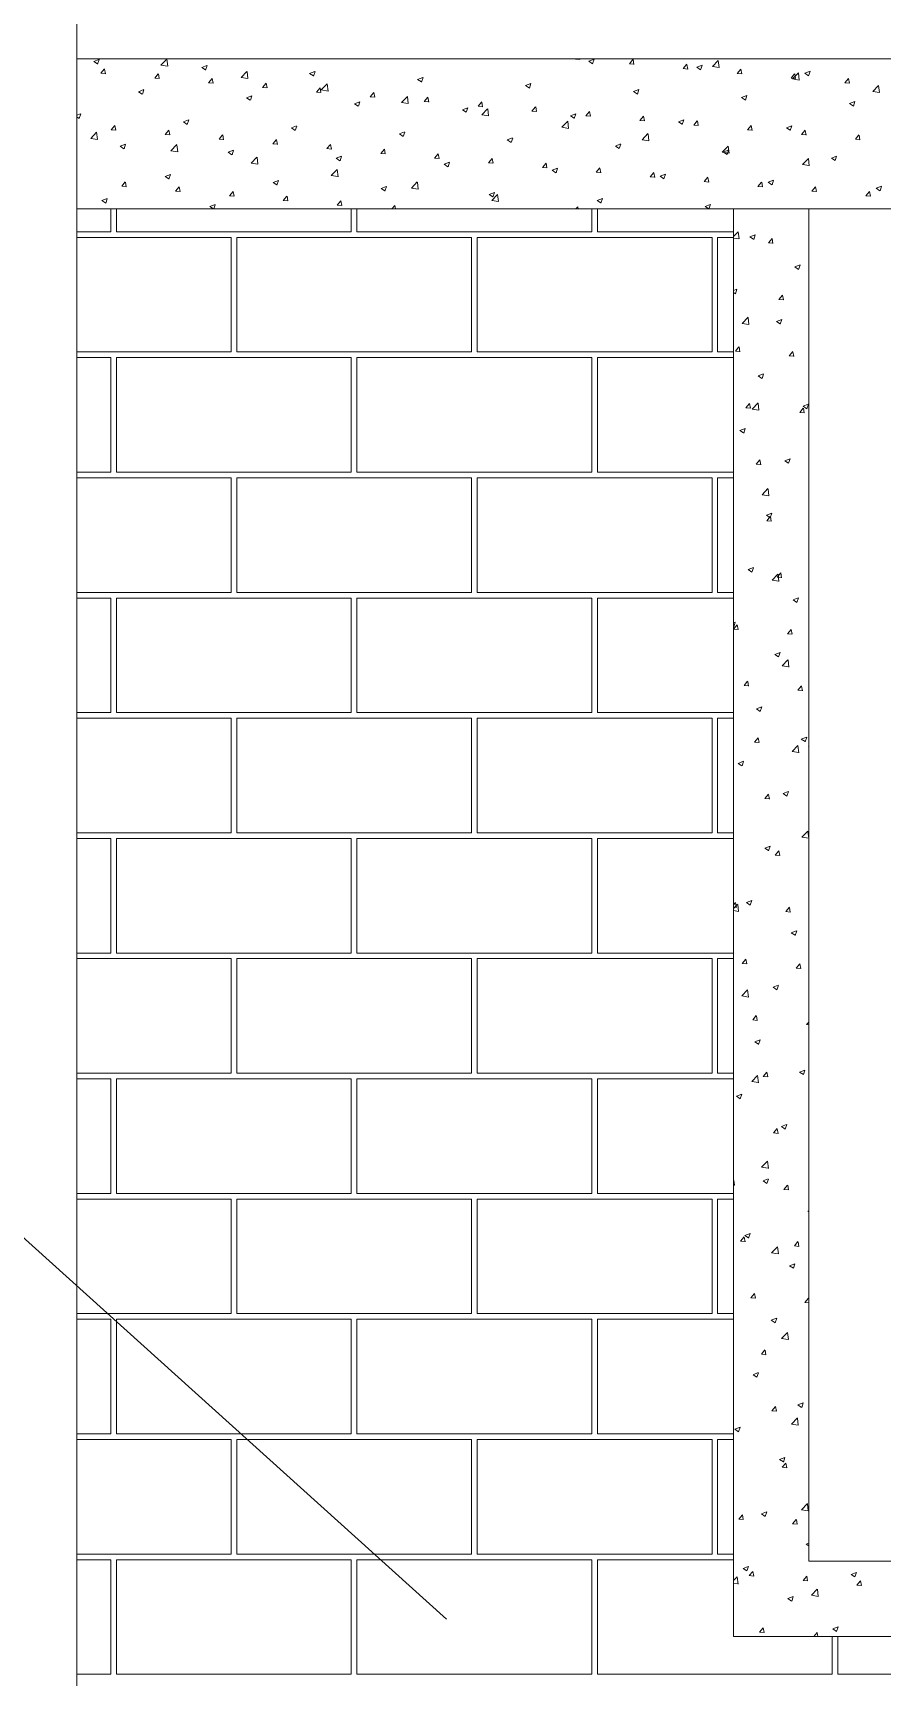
# Model space of a CAD drawing. Header units: metres. Extents: x -5144 to -5005, y 5368 to 5469.
# Drawn here: x -5128.903 to -5127.277, y 5372.796 to 5375.944 of the extents above; entities that cross this region are included whole.
import ezdxf

# ---------------------------------------------------------------- set-up
doc = ezdxf.new("R2010")
doc.units = ezdxf.units.M
doc.header["$MEASUREMENT"] = 0

# ---------------------------------------------------------------- blocks, each defined once
blk = doc.blocks.new('A$C056461E0')
at = {"lineweight": 5}
for p, q in [((12.8344, 0.6964), (12.8344, 6.1052)), ((18.5025, 5.424), (12.8344, 5.424)), ((12.8699, 5.4182), (12.8811, 5.4224)), ((12.878, 5.4126), (12.8812, 5.4223)), ((13.0129, 5.4103), (13.0253, 5.4232)), ((13.0273, 5.4079), (13.0255, 5.4231)), ((13.8942, 5.4229), (13.8952, 5.424)), ((13.8942, 5.4229), (13.9038, 5.4221)), ((13.9039, 5.4219), (13.9035, 5.424)), ((13.9226, 5.4185), (13.9337, 5.4228)), ((13.9307, 5.413), (13.9339, 5.4226)), ((14.0088, 5.4129), (14.0165, 5.422)), ((14.0185, 5.4119), (14.0167, 5.4219)), ((14.1853, 5.4072), (14.1977, 5.4202)), ((14.1997, 5.4049), (14.1979, 5.42)), ((12.8699, 5.4182), (12.8778, 5.4128)), ((12.885, 5.3929), (12.8927, 5.4021)), ((12.885, 5.3929), (12.8946, 5.3921)), ((12.8947, 5.3919), (12.8929, 5.402)), ((12.9996, 5.3829), (13.0073, 5.3921)), ((13.0093, 5.3819), (13.0075, 5.3919)), ((13.0129, 5.4103), (13.0271, 5.4081)), ((13.0995, 5.4054), (13.1107, 5.4096)), ((13.0995, 5.4054), (13.1074, 5.4)), ((13.1076, 5.3998), (13.1109, 5.4095)), ((13.1834, 5.3838), (13.1958, 5.3968)), ((13.1978, 5.3815), (13.196, 5.3966)), ((13.3291, 5.3926), (13.3403, 5.3969)), ((13.3291, 5.3926), (13.337, 5.3872)), ((13.3372, 5.387), (13.3405, 5.3967)), ((13.9226, 5.4185), (13.9305, 5.4131)), ((14.0088, 5.4129), (14.0184, 5.412)), ((14.1234, 5.4028), (14.1311, 5.412)), ((14.1234, 5.4028), (14.133, 5.402)), ((14.1331, 5.4018), (14.1313, 5.4118)), ((14.1522, 5.4057), (14.1634, 5.41)), ((14.1522, 5.4057), (14.1601, 5.4003)), ((14.1603, 5.4002), (14.1635, 5.4098)), ((14.1853, 5.4072), (14.1995, 5.405)), ((14.238, 5.3928), (14.2457, 5.402)), ((14.238, 5.3928), (14.2476, 5.392)), ((14.2477, 5.3918), (14.2459, 5.4018)), ((14.3526, 5.3828), (14.3603, 5.392)), ((14.3558, 5.3808), (14.3682, 5.3938)), ((14.3623, 5.3818), (14.3605, 5.3918)), ((14.3702, 5.3784), (14.3684, 5.3936)), ((14.3818, 5.3929), (14.393, 5.3972)), ((14.3818, 5.3929), (14.3897, 5.3875)), ((14.3899, 5.3874), (14.3931, 5.397)), ((12.9653, 5.3538), (12.9764, 5.3581)), ((12.9653, 5.3538), (12.9732, 5.3485)), ((12.9734, 5.3483), (12.9766, 5.358)), ((12.9996, 5.3829), (13.0092, 5.3821)), ((13.1142, 5.3729), (13.1219, 5.3821)), ((13.1142, 5.3729), (13.1238, 5.3721)), ((13.1239, 5.3719), (13.1221, 5.3819)), ((13.1834, 5.3838), (13.1976, 5.3816)), ((13.2288, 5.3629), (13.2365, 5.372)), ((13.2288, 5.3629), (13.2384, 5.362)), ((13.2385, 5.3619), (13.2367, 5.3719)), ((13.3434, 5.3528), (13.3511, 5.362)), ((13.3434, 5.3528), (13.353, 5.352)), ((13.3531, 5.3518), (13.3513, 5.3619)), ((13.3539, 5.3574), (13.3664, 5.3703)), ((13.3539, 5.3574), (13.3681, 5.3552)), ((13.3683, 5.355), (13.3665, 5.3702)), ((13.458, 5.3428), (13.4657, 5.352)), ((13.4677, 5.3418), (13.4659, 5.3518)), ((13.5587, 5.3798), (13.5699, 5.3841)), ((13.5587, 5.3798), (13.5667, 5.3744)), ((13.5668, 5.3742), (13.5701, 5.3839)), ((13.7883, 5.367), (13.7995, 5.3713)), ((13.7883, 5.367), (13.7963, 5.3616)), ((13.7964, 5.3614), (13.7997, 5.3711)), ((14.0179, 5.3542), (14.0291, 5.3585)), ((14.0179, 5.3542), (14.0259, 5.3488)), ((14.0261, 5.3486), (14.0293, 5.3583)), ((14.3526, 5.3828), (14.3621, 5.3819)), ((14.3558, 5.3808), (14.37, 5.3786)), ((14.4672, 5.3728), (14.4749, 5.3819)), ((14.4672, 5.3728), (14.4767, 5.3719)), ((14.4769, 5.3718), (14.4751, 5.3818)), ((14.5263, 5.3543), (14.5388, 5.3673)), ((14.5263, 5.3543), (14.5405, 5.3521)), ((14.5407, 5.352), (14.5389, 5.3671)), ((13.1949, 5.341), (13.206, 5.3453)), ((13.1949, 5.341), (13.2028, 5.3357)), ((13.203, 5.3355), (13.2062, 5.3452)), ((13.4245, 5.3282), (13.4357, 5.3325)), ((13.4245, 5.3282), (13.4324, 5.3229)), ((13.4326, 5.3227), (13.4358, 5.3324)), ((13.458, 5.3428), (13.4676, 5.342)), ((13.5244, 5.3309), (13.5369, 5.3439)), ((13.5244, 5.3309), (13.5386, 5.3287)), ((13.5388, 5.3286), (13.537, 5.3437)), ((13.5726, 5.3328), (13.5803, 5.342)), ((13.5726, 5.3328), (13.5821, 5.332)), ((13.5823, 5.3318), (13.5805, 5.3418)), ((13.6541, 5.3154), (13.6653, 5.3197)), ((13.6541, 5.3154), (13.662, 5.3101)), ((13.6622, 5.3099), (13.6654, 5.3196)), ((13.6872, 5.3228), (13.6949, 5.3319)), ((13.6872, 5.3228), (13.6967, 5.3219)), ((13.6949, 5.3045), (13.7074, 5.3175)), ((13.6969, 5.3218), (13.6951, 5.3318)), ((13.7093, 5.3021), (13.7076, 5.3173)), ((13.8018, 5.3127), (13.8095, 5.3219)), ((13.8115, 5.3117), (13.8097, 5.3217)), ((14.2475, 5.3414), (14.2587, 5.3457)), ((14.2475, 5.3414), (14.2555, 5.336)), ((14.2557, 5.3358), (14.2589, 5.3455)), ((14.4771, 5.3286), (14.4883, 5.3329)), ((14.4771, 5.3286), (14.4851, 5.3232)), ((14.4853, 5.3231), (14.4885, 5.3327)), ((12.8344, 5.3036), (12.8422, 5.3066)), ((12.8344, 5.3), (12.839, 5.2969)), ((12.8391, 5.2968), (12.8424, 5.3064)), ((12.9072, 5.2728), (12.9149, 5.2819)), ((12.9169, 5.2718), (12.9151, 5.2818)), ((13.0606, 5.2895), (13.0718, 5.2938)), ((13.0606, 5.2895), (13.0686, 5.2841)), ((13.0687, 5.284), (13.072, 5.2936)), ((13.2902, 5.2767), (13.3014, 5.281)), ((13.2984, 5.2712), (13.3016, 5.2808)), ((13.6949, 5.3045), (13.7091, 5.3023)), ((13.8018, 5.3127), (13.8113, 5.3119)), ((13.8654, 5.278), (13.8779, 5.291)), ((13.8798, 5.2757), (13.8781, 5.2908)), ((13.8837, 5.3026), (13.8949, 5.3069)), ((13.8837, 5.3026), (13.8916, 5.2973)), ((13.8918, 5.2971), (13.895, 5.3068)), ((13.9164, 5.3027), (13.9241, 5.3119)), ((13.9164, 5.3027), (13.9259, 5.3019)), ((13.9261, 5.3017), (13.9243, 5.3117)), ((14.031, 5.2927), (14.0387, 5.3019)), ((14.031, 5.2927), (14.0405, 5.2918)), ((14.0407, 5.2917), (14.0389, 5.3017)), ((14.1133, 5.2898), (14.1245, 5.2941)), ((14.1133, 5.2898), (14.1212, 5.2845)), ((14.1214, 5.2843), (14.1247, 5.294)), ((14.1456, 5.2827), (14.1533, 5.2918)), ((14.1456, 5.2827), (14.1551, 5.2818)), ((14.1553, 5.2817), (14.1535, 5.2917)), ((14.2602, 5.2726), (14.2679, 5.2818)), ((14.2699, 5.2716), (14.268, 5.2816)), ((14.3429, 5.2771), (14.3541, 5.2813)), ((14.351, 5.2715), (14.3543, 5.2812)), ((12.8636, 5.2546), (12.876, 5.2676)), ((12.8636, 5.2546), (12.8778, 5.2524)), ((12.8779, 5.2523), (12.8762, 5.2674)), ((12.9072, 5.2728), (12.9167, 5.2719)), ((13.0218, 5.2627), (13.0295, 5.2719)), ((13.0218, 5.2627), (13.0313, 5.2619)), ((13.0315, 5.2617), (13.0297, 5.2718)), ((13.1364, 5.2527), (13.1441, 5.2619)), ((13.1364, 5.2527), (13.1459, 5.2519)), ((13.1461, 5.2517), (13.1443, 5.2617)), ((13.251, 5.2427), (13.2587, 5.2519)), ((13.2607, 5.2417), (13.2589, 5.2517)), ((13.2902, 5.2767), (13.2982, 5.2713)), ((13.5198, 5.2639), (13.531, 5.2682)), ((13.5198, 5.2639), (13.5278, 5.2585)), ((13.528, 5.2584), (13.5312, 5.268)), ((13.7494, 5.2511), (13.7606, 5.2554)), ((13.7494, 5.2511), (13.7574, 5.2458)), ((13.7576, 5.2456), (13.7608, 5.2552)), ((13.8654, 5.278), (13.8797, 5.2758)), ((14.036, 5.2516), (14.0484, 5.2646)), ((14.036, 5.2516), (14.0502, 5.2494)), ((14.0503, 5.2492), (14.0486, 5.2644)), ((14.2602, 5.2726), (14.2697, 5.2718)), ((14.3429, 5.2771), (14.3508, 5.2717)), ((14.3748, 5.2626), (14.3825, 5.2718)), ((14.3748, 5.2626), (14.3843, 5.2618)), ((14.3845, 5.2616), (14.3826, 5.2716)), ((14.4894, 5.2526), (14.4971, 5.2618)), ((14.4894, 5.2526), (14.4989, 5.2517)), ((14.4991, 5.2516), (14.4972, 5.2616)), ((12.9264, 5.238), (12.9376, 5.2423)), ((12.9264, 5.238), (12.9343, 5.2326)), ((12.9345, 5.2324), (12.9377, 5.2421)), ((13.0341, 5.2282), (13.0465, 5.2412)), ((13.0341, 5.2282), (13.0483, 5.226)), ((13.0485, 5.2258), (13.0467, 5.241)), ((13.156, 5.2252), (13.1672, 5.2295)), ((13.156, 5.2252), (13.1639, 5.2198)), ((13.1641, 5.2196), (13.1674, 5.2293)), ((13.2046, 5.2017), (13.217, 5.2147)), ((13.219, 5.1994), (13.2172, 5.2145)), ((13.251, 5.2427), (13.2605, 5.2419)), ((13.3656, 5.2327), (13.3733, 5.2418)), ((13.3656, 5.2327), (13.3751, 5.2318)), ((13.3753, 5.2317), (13.3735, 5.2417)), ((13.3856, 5.2124), (13.3968, 5.2167)), ((13.3856, 5.2124), (13.3935, 5.207)), ((13.3937, 5.2068), (13.397, 5.2165)), ((13.4802, 5.2226), (13.4879, 5.2318)), ((13.4802, 5.2226), (13.4897, 5.2218)), ((13.4899, 5.2216), (13.488, 5.2316)), ((13.5948, 5.2126), (13.6025, 5.2218)), ((13.5948, 5.2126), (13.6043, 5.2118)), ((13.6045, 5.2116), (13.6026, 5.2216)), ((13.7094, 5.2026), (13.7171, 5.2118)), ((13.7191, 5.2016), (13.7172, 5.2116)), ((13.9791, 5.2383), (13.9902, 5.2426)), ((13.9791, 5.2383), (13.987, 5.233)), ((13.9872, 5.2328), (13.9904, 5.2424)), ((14.2065, 5.2252), (14.2189, 5.2381)), ((14.2065, 5.2252), (14.2207, 5.223)), ((14.2087, 5.2255), (14.2198, 5.2298)), ((14.2087, 5.2255), (14.2166, 5.2202)), ((14.2168, 5.22), (14.22, 5.2296)), ((14.2209, 5.2228), (14.2191, 5.238)), ((14.377, 5.1987), (14.3894, 5.2117)), ((14.3914, 5.1963), (14.3896, 5.2115)), ((14.4383, 5.2127), (14.4495, 5.217)), ((14.4383, 5.2127), (14.4462, 5.2074)), ((14.4464, 5.2072), (14.4496, 5.2169)), ((13.0217, 5.1736), (13.0329, 5.1779)), ((13.0299, 5.1681), (13.0331, 5.1778)), ((13.2046, 5.2017), (13.2188, 5.1995)), ((13.3751, 5.1753), (13.3875, 5.1883)), ((13.3751, 5.1753), (13.3893, 5.1731)), ((13.3895, 5.1729), (13.3877, 5.1881)), ((13.6152, 5.1996), (13.6264, 5.2039)), ((13.6152, 5.1996), (13.6232, 5.1942)), ((13.6233, 5.1941), (13.6266, 5.2037)), ((13.7094, 5.2026), (13.7189, 5.2018)), ((13.824, 5.1926), (13.8317, 5.2017)), ((13.824, 5.1926), (13.8335, 5.1917)), ((13.8337, 5.1916), (13.8318, 5.2016)), ((13.8448, 5.1868), (13.856, 5.1911)), ((13.8448, 5.1868), (13.8528, 5.1814)), ((13.8529, 5.1813), (13.8562, 5.1909)), ((13.9386, 5.1825), (13.9463, 5.1917)), ((13.9386, 5.1825), (13.9481, 5.1817)), ((13.9483, 5.1815), (13.9464, 5.1915)), ((14.0531, 5.1725), (14.0608, 5.1817)), ((14.0629, 5.1715), (14.061, 5.1815)), ((14.0744, 5.174), (14.0856, 5.1783)), ((14.0825, 5.1685), (14.0858, 5.1781)), ((14.377, 5.1987), (14.3912, 5.1965)), ((12.9294, 5.1526), (12.9371, 5.1618)), ((12.9294, 5.1526), (12.9389, 5.1518)), ((12.9391, 5.1516), (12.9372, 5.1616)), ((13.0217, 5.1736), (13.0297, 5.1683)), ((13.044, 5.1426), (13.0517, 5.1517)), ((13.044, 5.1426), (13.0535, 5.1417)), ((13.0537, 5.1416), (13.0518, 5.1516)), ((13.1586, 5.1325), (13.1663, 5.1417)), ((13.1683, 5.1315), (13.1664, 5.1415)), ((13.2514, 5.1608), (13.2625, 5.1651)), ((13.2514, 5.1608), (13.2593, 5.1555)), ((13.2595, 5.1553), (13.2627, 5.165)), ((13.481, 5.1481), (13.4921, 5.1523)), ((13.481, 5.1481), (13.4889, 5.1427)), ((13.4891, 5.1425), (13.4923, 5.1522)), ((13.5456, 5.1489), (13.558, 5.1618)), ((13.5456, 5.1489), (13.5598, 5.1467)), ((13.56, 5.1465), (13.5582, 5.1617)), ((14.0531, 5.1725), (14.0627, 5.1717)), ((14.0744, 5.174), (14.0824, 5.1686)), ((14.1677, 5.1625), (14.1754, 5.1717)), ((14.1677, 5.1625), (14.1773, 5.1616)), ((14.1775, 5.1615), (14.1756, 5.1715)), ((14.2823, 5.1525), (14.29, 5.1616)), ((14.2823, 5.1525), (14.2919, 5.1516)), ((14.2921, 5.1515), (14.2902, 5.1615)), ((14.304, 5.1612), (14.3152, 5.1655)), ((14.304, 5.1612), (14.312, 5.1558)), ((14.3122, 5.1557), (14.3154, 5.1653)), ((14.3969, 5.1424), (14.4046, 5.1516)), ((14.3969, 5.1424), (14.4065, 5.1416)), ((14.4067, 5.1414), (14.4048, 5.1514)), ((14.5115, 5.1324), (14.5192, 5.1416)), ((14.5213, 5.1314), (14.5194, 5.1414)), ((14.5336, 5.1484), (14.5448, 5.1527)), ((14.5336, 5.1484), (14.5416, 5.143)), ((14.5418, 5.1429), (14.545, 5.1525)), ((12.8875, 5.1221), (12.8987, 5.1264)), ((12.8875, 5.1221), (12.8955, 5.1168)), ((12.8956, 5.1166), (12.8989, 5.1262)), ((13.1171, 5.1093), (13.1283, 5.1136)), ((13.1171, 5.1093), (13.1243, 5.1045)), ((13.1255, 5.1045), (13.1285, 5.1134)), ((13.1586, 5.1325), (13.1681, 5.1317)), ((13.2731, 5.1225), (13.2808, 5.1317)), ((13.2731, 5.1225), (13.2827, 5.1217)), ((13.2829, 5.1215), (13.281, 5.1315)), ((13.3877, 5.1125), (13.3954, 5.1217)), ((13.3877, 5.1125), (13.3973, 5.1117)), ((13.3975, 5.1115), (13.3956, 5.1215)), ((13.504, 5.1045), (13.51, 5.1116)), ((13.5115, 5.1045), (13.5102, 5.1115)), ((13.7106, 5.1353), (13.7218, 5.1396)), ((13.7106, 5.1353), (13.7185, 5.1299)), ((13.7161, 5.1224), (13.7286, 5.1354)), ((13.7161, 5.1224), (13.7303, 5.1202)), ((13.7187, 5.1297), (13.7219, 5.1394)), ((13.7305, 5.12), (13.7287, 5.1352)), ((13.8948, 5.1045), (13.8991, 5.1089)), ((13.8997, 5.1045), (13.8992, 5.1088)), ((13.9402, 5.1225), (13.9514, 5.1268)), ((13.9402, 5.1225), (13.9481, 5.1171)), ((13.9483, 5.1169), (13.9515, 5.1266)), ((14.1698, 5.1097), (14.181, 5.114)), ((14.1698, 5.1097), (14.1775, 5.1045)), ((14.178, 5.1045), (14.1811, 5.1138)), ((14.5115, 5.1324), (14.5211, 5.1316)), ((18.5025, 5.1045), (12.8344, 5.1045)), ((14.2305, 2.0689), (14.2305, 5.1045)), ((14.3903, 2.2287), (14.3903, 5.1045)), ((14.3903, 5.1045), (16.9466, 5.1045)), ((14.2305, 5.0461), (14.2401, 5.056)), ((14.2305, 5.0426), (14.2419, 5.0409)), ((14.242, 5.0407), (14.2403, 5.0559)), ((14.2652, 5.0453), (14.2763, 5.0496)), ((14.2652, 5.0453), (14.2731, 5.04)), ((14.2733, 5.0398), (14.2765, 5.0495)), ((14.3045, 5.0323), (14.3122, 5.0415)), ((14.3142, 5.0313), (14.3124, 5.0413)), ((14.3045, 5.0323), (14.3141, 5.0314)), ((14.3605, 4.981), (14.3717, 4.9853)), ((14.3605, 4.981), (14.3685, 4.9757)), ((14.3686, 4.9755), (14.3719, 4.9851)), ((14.2305, 4.9311), (14.2375, 4.9338)), ((14.2344, 4.924), (14.2376, 4.9336)), ((14.2305, 4.9266), (14.2342, 4.9241)), ((14.3267, 4.9121), (14.3344, 4.9213)), ((14.3267, 4.9121), (14.3362, 4.9113)), ((14.3364, 4.9111), (14.3346, 4.9211)), ((14.2488, 4.861), (14.2613, 4.874)), ((14.2488, 4.861), (14.263, 4.8588)), ((14.2632, 4.8586), (14.2615, 4.8738)), ((14.3216, 4.8652), (14.3328, 4.8695)), ((14.3216, 4.8652), (14.3296, 4.8598)), ((14.3298, 4.8596), (14.333, 4.8693)), ((14.2342, 4.802), (14.2419, 4.8111)), ((14.2342, 4.802), (14.2438, 4.8011)), ((14.244, 4.8009), (14.2421, 4.811)), ((14.3488, 4.7919), (14.3565, 4.8011)), ((14.3488, 4.7919), (14.3584, 4.7911)), ((14.3586, 4.7909), (14.3567, 4.8009)), ((14.2828, 4.7493), (14.294, 4.7536)), ((14.2828, 4.7493), (14.2907, 4.7439)), ((14.2909, 4.7438), (14.2941, 4.7534)), ((14.2564, 4.6818), (14.2641, 4.691)), ((14.2661, 4.6808), (14.2643, 4.6908)), ((14.27, 4.6789), (14.2825, 4.6919)), ((14.2844, 4.6765), (14.2826, 4.6917)), ((14.3781, 4.685), (14.3893, 4.6893)), ((14.3863, 4.6794), (14.3895, 4.6891)), ((14.2564, 4.6818), (14.266, 4.6809)), ((14.27, 4.6789), (14.2842, 4.6767)), ((14.371, 4.6718), (14.3787, 4.6809)), ((14.371, 4.6718), (14.3806, 4.6709)), ((14.3781, 4.685), (14.3861, 4.6796)), ((14.3807, 4.6707), (14.3789, 4.6808)), ((14.3393, 4.5691), (14.3505, 4.5734)), ((14.3393, 4.5691), (14.3472, 4.5638)), ((14.3474, 4.5636), (14.3506, 4.5732)), ((14.3124, 4.3148), (14.3248, 4.3277)), ((14.3124, 4.3148), (14.3266, 4.3126)), ((14.3229, 4.3212), (14.3306, 4.3304)), ((14.3229, 4.3212), (14.3325, 4.3204)), ((14.3268, 4.3124), (14.325, 4.3276)), ((14.3326, 4.3202), (14.3308, 4.3303)), ((14.3569, 4.2731), (14.3681, 4.2774)), ((14.3569, 4.2731), (14.3648, 4.2677)), ((14.365, 4.2676), (14.3682, 4.2772)), ((14.3451, 4.2011), (14.3528, 4.2102)), ((14.3451, 4.2011), (14.3546, 4.2002)), ((14.3548, 4.2001), (14.353, 4.2101)), ((14.318, 4.1572), (14.3292, 4.1615)), ((14.3261, 4.1517), (14.3294, 4.1614)), ((14.318, 4.1572), (14.326, 4.1519)), ((14.3336, 4.1327), (14.346, 4.1457)), ((14.3336, 4.1327), (14.3478, 4.1305)), ((14.3479, 4.1303), (14.3462, 4.1455)), ((14.3673, 4.0809), (14.375, 4.0901)), ((14.3673, 4.0809), (14.3768, 4.0801)), ((14.377, 4.0799), (14.3751, 4.0899)), ((14.1966, 4.0215), (14.2305, 4.0215)), ((14.2791, 4.0414), (14.2903, 4.0457)), ((14.2791, 4.0414), (14.2871, 4.036)), ((14.2873, 4.0358), (14.2905, 4.0455)), ((14.2748, 3.9707), (14.2825, 3.9799)), ((14.2748, 3.9707), (14.2844, 3.9699)), ((14.2846, 3.9697), (14.2827, 3.9798)), ((14.3547, 3.9506), (14.3672, 3.9636)), ((14.3691, 3.9482), (14.3674, 3.9634)), ((14.3745, 3.977), (14.3857, 3.9813)), ((14.3745, 3.977), (14.3824, 3.9717)), ((14.3826, 3.9715), (14.3859, 3.9812)), ((14.3894, 3.9607), (14.3903, 3.9617)), ((14.3894, 3.9607), (14.3903, 3.9606)), ((14.2403, 3.9255), (14.2514, 3.9298)), ((14.2403, 3.9255), (14.2482, 3.9202)), ((14.2484, 3.92), (14.2516, 3.9296)), ((14.3547, 3.9506), (14.3689, 3.9484)), ((14.297, 3.8506), (14.3047, 3.8597)), ((14.297, 3.8506), (14.3065, 3.8497)), ((14.3067, 3.8496), (14.3049, 3.8596)), ((14.3356, 3.8612), (14.3468, 3.8655)), ((14.3356, 3.8612), (14.3436, 3.8558)), ((14.3438, 3.8557), (14.347, 3.8653)), ((14.3759, 3.7685), (14.3884, 3.7815)), ((14.3903, 3.7665), (14.3885, 3.7813)), ((14.2968, 3.7453), (14.3079, 3.7496)), ((14.2968, 3.7453), (14.3047, 3.74)), ((14.3049, 3.7398), (14.3081, 3.7495)), ((14.3759, 3.7685), (14.3901, 3.7663)), ((14.3192, 3.7304), (14.3269, 3.7396)), ((14.3192, 3.7304), (14.3287, 3.7296)), ((14.3289, 3.7294), (14.327, 3.7394)), ((14.2305, 3.6247), (14.2344, 3.6294)), ((14.2305, 3.617), (14.239, 3.6259)), ((14.2305, 3.6199), (14.2363, 3.6194)), ((14.2305, 3.6123), (14.2408, 3.6107)), ((14.2365, 3.6192), (14.2346, 3.6292)), ((14.241, 3.6105), (14.2392, 3.6257)), ((14.2579, 3.6295), (14.2691, 3.6338)), ((14.2579, 3.6295), (14.2658, 3.6241)), ((14.266, 3.6239), (14.2692, 3.6336)), ((14.3413, 3.6102), (14.349, 3.6194)), ((14.3413, 3.6102), (14.3509, 3.6094)), ((14.3511, 3.6092), (14.3492, 3.6192)), ((14.3532, 3.5651), (14.3644, 3.5694)), ((14.3614, 3.5596), (14.3646, 3.5693)), ((14.3532, 3.5651), (14.3612, 3.5598)), ((14.2489, 3.5001), (14.2566, 3.5092)), ((14.2489, 3.5001), (14.2585, 3.4992)), ((14.2586, 3.4991), (14.2568, 3.5091)), ((14.3635, 3.49), (14.3712, 3.4992)), ((14.3732, 3.489), (14.3714, 3.499)), ((14.3635, 3.49), (14.3731, 3.4892)), ((14.2478, 3.4308), (14.2602, 3.4438)), ((14.2478, 3.4308), (14.262, 3.4286)), ((14.2622, 3.4284), (14.2604, 3.4436)), ((14.3144, 3.4493), (14.3256, 3.4536)), ((14.3144, 3.4493), (14.3223, 3.4439)), ((14.3225, 3.4438), (14.3257, 3.4534)), ((14.2711, 3.3799), (14.2788, 3.3891)), ((14.2711, 3.3799), (14.2806, 3.379)), ((14.2808, 3.3789), (14.279, 3.3889)), ((14.3857, 3.3699), (14.3903, 3.3753)), ((14.3857, 3.3699), (14.3903, 3.3695)), ((14.2755, 3.3334), (14.2867, 3.3377)), ((14.2755, 3.3334), (14.2834, 3.3281)), ((14.2836, 3.3279), (14.2869, 3.3376)), ((14.269, 3.2487), (14.2814, 3.2617)), ((14.2833, 3.2464), (14.2816, 3.2615)), ((14.2932, 3.2597), (14.3009, 3.2689)), ((14.2932, 3.2597), (14.3028, 3.2589)), ((14.303, 3.2587), (14.3011, 3.2687)), ((14.3709, 3.2691), (14.3821, 3.2734)), ((14.3709, 3.2691), (14.3788, 3.2637)), ((14.379, 3.2636), (14.3822, 3.2732)), ((14.2366, 3.2176), (14.2478, 3.2219)), ((14.2366, 3.2176), (14.2446, 3.2122)), ((14.2447, 3.2121), (14.248, 3.2217)), ((14.269, 3.2487), (14.2832, 3.2465)), ((14.3154, 3.1395), (14.3231, 3.1487)), ((14.3251, 3.1385), (14.3233, 3.1485)), ((14.332, 3.1533), (14.3432, 3.1575)), ((14.332, 3.1533), (14.3399, 3.1479)), ((14.3401, 3.1477), (14.3434, 3.1574)), ((14.3154, 3.1395), (14.325, 3.1387)), ((14.2901, 3.0667), (14.3026, 3.0796)), ((14.3045, 3.0643), (14.3028, 3.0795)), ((14.2901, 3.0667), (14.3043, 3.0645)), ((14.2305, 3.0383), (14.2307, 3.0386)), ((14.2305, 3.0287), (14.2325, 3.0285)), ((14.2327, 3.0284), (14.2309, 3.0384)), ((14.2931, 3.0374), (14.3043, 3.0417)), ((14.2931, 3.0374), (14.3011, 3.032)), ((14.3012, 3.0319), (14.3045, 3.0415)), ((14.3376, 3.0194), (14.3453, 3.0285)), ((14.3376, 3.0194), (14.3471, 3.0185)), ((14.3473, 3.0183), (14.3455, 3.0284)), ((14.3885, 2.9731), (14.3903, 2.9738)), ((14.3885, 2.9731), (14.3903, 2.9719)), ((14.2451, 2.9092), (14.2529, 2.9184)), ((14.2451, 2.9092), (14.2547, 2.9084)), ((14.2549, 2.9082), (14.253, 2.9182)), ((14.2542, 2.9215), (14.2654, 2.9258)), ((14.2542, 2.9215), (14.2622, 2.9162)), ((14.2624, 2.916), (14.2656, 2.9257)), ((14.3597, 2.8992), (14.3674, 2.9084)), ((14.3695, 2.8982), (14.3676, 2.9082)), ((14.3113, 2.8846), (14.3238, 2.8976)), ((14.3113, 2.8846), (14.3255, 2.8824)), ((14.3257, 2.8822), (14.3239, 2.8974)), ((14.3597, 2.8992), (14.3693, 2.8983)), ((14.3496, 2.8572), (14.3608, 2.8615)), ((14.3496, 2.8572), (14.3576, 2.8519)), ((14.3577, 2.8517), (14.361, 2.8613)), ((14.2673, 2.789), (14.275, 2.7982)), ((14.277, 2.788), (14.2752, 2.798)), ((14.2673, 2.789), (14.2769, 2.7882)), ((14.3819, 2.779), (14.3896, 2.7882)), ((14.3819, 2.779), (14.3903, 2.7783)), ((14.3903, 2.7854), (14.3898, 2.788)), ((14.3107, 2.7414), (14.3219, 2.7457)), ((14.3107, 2.7414), (14.3187, 2.736)), ((14.3189, 2.7358), (14.3221, 2.7455)), ((14.3325, 2.7025), (14.3449, 2.7155)), ((14.3325, 2.7025), (14.3467, 2.7003)), ((14.3469, 2.7001), (14.3451, 2.7153)), ((14.2895, 2.6689), (14.2972, 2.678)), ((14.2895, 2.6689), (14.299, 2.668)), ((14.2992, 2.6678), (14.2974, 2.6779)), ((14.2719, 2.6255), (14.283, 2.6298)), ((14.2719, 2.6255), (14.2798, 2.6201)), ((14.28, 2.62), (14.2832, 2.6296)), ((14.3117, 2.5487), (14.3194, 2.5579)), ((14.3214, 2.5477), (14.3195, 2.5577)), ((14.3672, 2.5612), (14.3784, 2.5655)), ((14.3672, 2.5612), (14.3752, 2.5558)), ((14.3754, 2.5556), (14.3786, 2.5653)), ((14.3117, 2.5487), (14.3212, 2.5478)), ((14.3537, 2.5204), (14.3661, 2.5334)), ((14.3537, 2.5204), (14.3679, 2.5182)), ((14.3681, 2.5181), (14.3663, 2.5332)), ((14.233, 2.5096), (14.2442, 2.5139)), ((14.233, 2.5096), (14.2409, 2.5043)), ((14.2411, 2.5041), (14.2443, 2.5138)), ((14.3284, 2.4453), (14.3395, 2.4496)), ((14.3365, 2.4398), (14.3397, 2.4494)), ((14.3284, 2.4453), (14.3363, 2.44)), ((14.3338, 2.4285), (14.3415, 2.4377)), ((14.3338, 2.4285), (14.3434, 2.4277)), ((14.3435, 2.4275), (14.3417, 2.4375)), ((14.3749, 2.3383), (14.3873, 2.3513)), ((14.3893, 2.336), (14.3875, 2.3512)), ((14.2414, 2.3183), (14.2491, 2.3275)), ((14.2414, 2.3183), (14.2509, 2.3175)), ((14.2511, 2.3173), (14.2493, 2.3274)), ((14.2895, 2.3295), (14.3007, 2.3338)), ((14.2895, 2.3295), (14.2974, 2.3241)), ((14.2976, 2.3239), (14.3008, 2.3336)), ((14.356, 2.3083), (14.3637, 2.3175)), ((14.356, 2.3083), (14.3655, 2.3075)), ((14.3657, 2.3073), (14.3639, 2.3173)), ((14.3749, 2.3383), (14.3891, 2.3361)), ((14.3848, 2.2651), (14.3903, 2.2672)), ((14.3848, 2.2651), (14.3903, 2.2615)), ((14.2506, 2.2136), (14.2618, 2.2179)), ((14.2506, 2.2136), (14.2586, 2.2082)), ((14.2587, 2.2081), (14.262, 2.2177)), ((14.2636, 2.1982), (14.2713, 2.2073)), ((14.2733, 2.1972), (14.2714, 2.2072)), ((16.9466, 2.2287), (14.3903, 2.2287)), ((14.4802, 2.2008), (14.4914, 2.2051)), ((14.4883, 2.1953), (14.4916, 2.2049)), ((14.2305, 2.1879), (14.238, 2.1957)), ((14.2305, 2.1819), (14.2397, 2.1805)), ((14.2399, 2.1803), (14.2382, 2.1955)), ((14.2636, 2.1982), (14.2731, 2.1973)), ((14.3782, 2.1881), (14.3859, 2.1973)), ((14.3782, 2.1881), (14.3877, 2.1873)), ((14.3879, 2.1871), (14.386, 2.1972)), ((14.396, 2.1563), (14.4085, 2.1692)), ((14.4104, 2.1539), (14.4087, 2.1691)), ((14.4802, 2.2008), (14.4882, 2.1955)), ((14.4928, 2.1781), (14.5005, 2.1873)), ((14.4928, 2.1781), (14.5023, 2.1773)), ((14.5025, 2.1771), (14.5006, 2.1871)), ((14.346, 2.1493), (14.3572, 2.1536)), ((14.346, 2.1493), (14.3539, 2.1439)), ((14.3541, 2.1438), (14.3573, 2.1534)), ((14.396, 2.1563), (14.4103, 2.1541)), ((17.1063, 2.0689), (14.2305, 2.0689)), ((14.2857, 2.078), (14.2934, 2.0872)), ((14.2857, 2.078), (14.2953, 2.0772)), ((14.2955, 2.077), (14.2936, 2.087)), ((14.4011, 2.0689), (14.408, 2.0771)), ((14.4097, 2.0689), (14.4082, 2.077)), ((14.4413, 2.085), (14.4525, 2.0893)), ((14.4413, 2.085), (14.4493, 2.0796)), ((14.4495, 2.0794), (14.4527, 2.0891))]:
    blk.add_line(p, q, dxfattribs=at)
at = {"lineweight": 20}
for p, q in [((12.9064, 5.056), (12.9064, 5.1045)), ((12.9184, 5.056), (12.9184, 5.1045)), ((13.4177, 5.056), (13.4177, 5.1045)), ((13.4297, 5.056), (13.4297, 5.1045)), ((13.929, 5.056), (13.929, 5.1045)), ((13.9409, 5.056), (13.9409, 5.1045)), ((12.8344, 5.056), (12.9064, 5.056)), ((12.8344, 5.044), (13.1621, 5.044)), ((12.9184, 5.056), (13.4177, 5.056)), ((13.1621, 4.8004), (13.1621, 5.044)), ((13.174, 4.8004), (13.174, 5.044)), ((13.174, 5.044), (13.6733, 5.044)), ((13.4297, 5.056), (13.929, 5.056)), ((13.6733, 4.8004), (13.6733, 5.044)), ((13.6853, 4.8004), (13.6853, 5.044)), ((13.6853, 5.044), (14.1846, 5.044)), ((13.9409, 5.056), (14.2305, 5.056)), ((14.1846, 4.8004), (14.1846, 5.044)), ((14.1966, 4.8004), (14.1966, 5.044)), ((14.1966, 5.044), (14.2305, 5.044)), ((12.8344, 4.8004), (13.1621, 4.8004)), ((13.174, 4.8004), (13.6733, 4.8004)), ((13.6853, 4.8004), (14.1846, 4.8004)), ((14.1966, 4.8004), (14.2305, 4.8004)), ((12.8344, 4.7884), (12.9064, 4.7884)), ((12.9064, 4.5447), (12.9064, 4.7884)), ((12.9184, 4.5447), (12.9184, 4.7884)), ((12.9184, 4.7884), (13.4177, 4.7884)), ((13.4177, 4.5447), (13.4177, 4.7884)), ((13.4297, 4.5447), (13.4297, 4.7884)), ((13.4297, 4.7884), (13.929, 4.7884)), ((13.929, 4.5447), (13.929, 4.7884)), ((13.9409, 4.5447), (13.9409, 4.7884)), ((13.9409, 4.7884), (14.2305, 4.7884)), ((14.2439, 4.6334), (14.2551, 4.6377)), ((14.2439, 4.6334), (14.2518, 4.6281)), ((14.252, 4.6279), (14.2553, 4.6376)), ((14.2786, 4.5616), (14.2863, 4.5708)), ((14.2786, 4.5616), (14.2881, 4.5608)), ((14.2883, 4.5606), (14.2865, 4.5706)), ((12.8344, 4.5447), (12.9064, 4.5447)), ((12.8344, 4.5327), (13.1621, 4.5327)), ((12.9184, 4.5447), (13.4177, 4.5447)), ((13.1621, 4.2891), (13.1621, 4.5327)), ((13.174, 4.2891), (13.174, 4.5327)), ((13.174, 4.5327), (13.6733, 4.5327)), ((13.4297, 4.5447), (13.929, 4.5447)), ((13.6733, 4.2891), (13.6733, 4.5327)), ((13.6853, 4.2891), (13.6853, 4.5327)), ((13.6853, 4.5327), (14.1846, 4.5327)), ((13.9409, 4.5447), (14.2305, 4.5447)), ((14.1846, 4.2891), (14.1846, 4.5327)), ((14.1966, 4.2891), (14.1966, 4.5327)), ((14.1966, 4.5327), (14.2305, 4.5327)), ((14.2912, 4.4968), (14.3036, 4.5098)), ((14.2912, 4.4968), (14.3054, 4.4946)), ((14.3056, 4.4945), (14.3038, 4.5096)), ((14.3004, 4.4533), (14.3116, 4.4576)), ((14.3004, 4.4533), (14.3083, 4.4479)), ((14.3008, 4.4414), (14.3085, 4.4506)), ((14.3008, 4.4414), (14.3103, 4.4406)), ((14.3085, 4.4477), (14.3118, 4.4574)), ((14.3105, 4.4404), (14.3086, 4.4504)), ((14.2615, 4.3374), (14.2727, 4.3417)), ((14.2615, 4.3374), (14.2695, 4.332)), ((14.2696, 4.3319), (14.2729, 4.3415)), ((12.8344, 4.2891), (13.1621, 4.2891)), ((12.8344, 4.2771), (12.9064, 4.2771)), ((12.9064, 4.0335), (12.9064, 4.2771)), ((12.9184, 4.0335), (12.9184, 4.2771)), ((12.9184, 4.2771), (13.4177, 4.2771)), ((13.174, 4.2891), (13.6733, 4.2891)), ((13.4177, 4.0335), (13.4177, 4.2771)), ((13.4297, 4.0335), (13.4297, 4.2771)), ((13.4297, 4.2771), (13.929, 4.2771)), ((13.6853, 4.2891), (14.1846, 4.2891)), ((13.929, 4.0335), (13.929, 4.2771)), ((13.9409, 4.0335), (13.9409, 4.2771)), ((13.9409, 4.2771), (14.2305, 4.2771)), ((14.1966, 4.2891), (14.2305, 4.2891)), ((14.2305, 4.2246), (14.2338, 4.2258)), ((14.2305, 4.2111), (14.2382, 4.2203)), ((14.2305, 4.2162), (14.2306, 4.2162)), ((14.2305, 4.2111), (14.24, 4.2103)), ((14.2308, 4.216), (14.234, 4.2257)), ((14.2402, 4.2101), (14.2384, 4.2201)), ((14.2527, 4.0909), (14.2604, 4.1001)), ((14.2527, 4.0909), (14.2622, 4.0901)), ((14.2624, 4.0899), (14.2605, 4.0999)), ((12.8344, 4.0335), (12.9064, 4.0335)), ((12.8344, 4.0215), (13.1621, 4.0215)), ((12.9184, 4.0335), (13.4177, 4.0335)), ((13.1621, 3.7778), (13.1621, 4.0215)), ((13.174, 3.7778), (13.174, 4.0215)), ((13.174, 4.0215), (13.6733, 4.0215)), ((13.4297, 4.0335), (13.929, 4.0335)), ((13.6733, 3.7778), (13.6733, 4.0215)), ((13.6853, 3.7778), (13.6853, 4.0215)), ((13.6853, 4.0215), (14.1846, 4.0215)), ((13.9409, 4.0335), (14.2305, 4.0335)), ((14.1846, 3.7778), (14.1846, 4.0215)), ((14.1966, 3.7778), (14.1966, 4.0215)), ((12.8344, 3.7778), (13.1621, 3.7778)), ((13.174, 3.7778), (13.6733, 3.7778)), ((13.6853, 3.7778), (14.1846, 3.7778)), ((14.1966, 3.7778), (14.2305, 3.7778)), ((12.8344, 3.7659), (12.9064, 3.7659)), ((12.9064, 3.5222), (12.9064, 3.7659)), ((12.9184, 3.5222), (12.9184, 3.7659)), ((12.9184, 3.7659), (13.4177, 3.7659)), ((13.4177, 3.5222), (13.4177, 3.7659)), ((13.4297, 3.5222), (13.4297, 3.7659)), ((13.4297, 3.7659), (13.929, 3.7659)), ((13.929, 3.5222), (13.929, 3.7659)), ((13.9409, 3.5222), (13.9409, 3.7659)), ((13.9409, 3.7659), (14.2305, 3.7659)), ((12.8344, 3.5222), (12.9064, 3.5222)), ((12.8344, 3.5102), (13.1621, 3.5102)), ((12.9184, 3.5222), (13.4177, 3.5222)), ((13.1621, 3.2666), (13.1621, 3.5102)), ((13.174, 3.2666), (13.174, 3.5102)), ((13.174, 3.5102), (13.6733, 3.5102)), ((13.4297, 3.5222), (13.929, 3.5222)), ((13.6733, 3.2666), (13.6733, 3.5102)), ((13.6853, 3.2666), (13.6853, 3.5102)), ((13.6853, 3.5102), (14.1846, 3.5102)), ((13.9409, 3.5222), (14.2305, 3.5222)), ((14.1846, 3.2666), (14.1846, 3.5102)), ((14.1966, 3.2666), (14.1966, 3.5102)), ((14.1966, 3.5102), (14.2305, 3.5102)), ((12.8344, 3.2666), (13.1621, 3.2666)), ((12.8344, 3.2546), (12.9064, 3.2546)), ((12.9064, 3.0109), (12.9064, 3.2546)), ((12.9184, 3.0109), (12.9184, 3.2546)), ((12.9184, 3.2546), (13.4177, 3.2546)), ((13.174, 3.2666), (13.6733, 3.2666)), ((13.4177, 3.0109), (13.4177, 3.2546)), ((13.4297, 3.0109), (13.4297, 3.2546)), ((13.4297, 3.2546), (13.929, 3.2546)), ((13.6853, 3.2666), (14.1846, 3.2666)), ((13.929, 3.0109), (13.929, 3.2546)), ((13.9409, 3.0109), (13.9409, 3.2546)), ((13.9409, 3.2546), (14.2305, 3.2546)), ((14.1966, 3.2666), (14.2305, 3.2666)), ((12.8344, 3.0109), (12.9064, 3.0109)), ((12.9184, 3.0109), (13.4177, 3.0109)), ((13.4297, 3.0109), (13.929, 3.0109)), ((13.9409, 3.0109), (14.2305, 3.0109)), ((12.6252, 3.003), (13.6198, 2.1055)), ((12.8344, 2.999), (13.1621, 2.999)), ((13.1621, 2.7553), (13.1621, 2.999)), ((13.174, 2.7553), (13.174, 2.999)), ((13.174, 2.999), (13.6733, 2.999)), ((13.6733, 2.7553), (13.6733, 2.999)), ((13.6853, 2.7553), (13.6853, 2.999)), ((13.6853, 2.999), (14.1846, 2.999)), ((14.1846, 2.7553), (14.1846, 2.999)), ((14.1966, 2.7553), (14.1966, 2.999)), ((14.1966, 2.999), (14.2305, 2.999)), ((12.8344, 2.7553), (13.1621, 2.7553)), ((12.8344, 2.7433), (12.9064, 2.7433)), ((12.9064, 2.4997), (12.9064, 2.7433)), ((12.9184, 2.4997), (12.9184, 2.7433)), ((12.9184, 2.7433), (13.4177, 2.7433)), ((13.174, 2.7553), (13.6733, 2.7553)), ((13.4177, 2.4997), (13.4177, 2.7433)), ((13.4297, 2.4997), (13.4297, 2.7433)), ((13.4297, 2.7433), (13.929, 2.7433)), ((13.6853, 2.7553), (14.1846, 2.7553)), ((13.929, 2.4997), (13.929, 2.7433)), ((13.9409, 2.4997), (13.9409, 2.7433)), ((13.9409, 2.7433), (14.2305, 2.7433)), ((14.1966, 2.7553), (14.2305, 2.7553)), ((12.8344, 2.4997), (12.9064, 2.4997)), ((12.8344, 2.4877), (13.1621, 2.4877)), ((12.9184, 2.4997), (13.4177, 2.4997)), ((13.1621, 2.2441), (13.1621, 2.4877)), ((13.174, 2.2441), (13.174, 2.4877)), ((13.174, 2.4877), (13.6733, 2.4877)), ((13.4297, 2.4997), (13.929, 2.4997)), ((13.6733, 2.2441), (13.6733, 2.4877)), ((13.6853, 2.2441), (13.6853, 2.4877)), ((13.6853, 2.4877), (14.1846, 2.4877)), ((13.9409, 2.4997), (14.2305, 2.4997)), ((14.1846, 2.2441), (14.1846, 2.4877)), ((14.1966, 2.2441), (14.1966, 2.4877)), ((14.1966, 2.4877), (14.2305, 2.4877)), ((12.8344, 2.2441), (13.1621, 2.2441)), ((13.174, 2.2441), (13.6733, 2.2441)), ((13.6853, 2.2441), (14.1846, 2.2441)), ((14.1966, 2.2441), (14.2305, 2.2441)), ((12.8344, 2.2321), (12.9064, 2.2321)), ((12.9064, 1.9884), (12.9064, 2.2321)), ((12.9184, 1.9884), (12.9184, 2.2321)), ((12.9184, 2.2321), (13.4177, 2.2321)), ((13.4177, 1.9884), (13.4177, 2.2321)), ((13.4297, 1.9884), (13.4297, 2.2321)), ((13.4297, 2.2321), (13.929, 2.2321)), ((13.929, 1.9884), (13.929, 2.2321)), ((13.9409, 1.9884), (13.9409, 2.2321)), ((13.9409, 2.2321), (14.2305, 2.2321)), ((14.4402, 1.9884), (14.4402, 2.0689)), ((14.4522, 1.9884), (14.4522, 2.0689)), ((12.8344, 1.9884), (12.9064, 1.9884)), ((12.9184, 1.9884), (13.4177, 1.9884)), ((13.4297, 1.9884), (13.929, 1.9884)), ((13.9409, 1.9884), (14.4402, 1.9884)), ((14.4522, 1.9884), (14.9515, 1.9884))]:
    blk.add_line(p, q, dxfattribs=at)

msp = doc.modelspace()

# ---------------------------------------------------------------- block references
at = {"ltscale": 0.1, "xscale": 0.9005119017427109, "yscale": 0.9005119017427109, "zscale": 0.9005119017427109}
msp.add_blockref('A$C056461E0', (-5140.3756, 5371.0107), dxfattribs=at)

doc.saveas('drawing.dxf')
